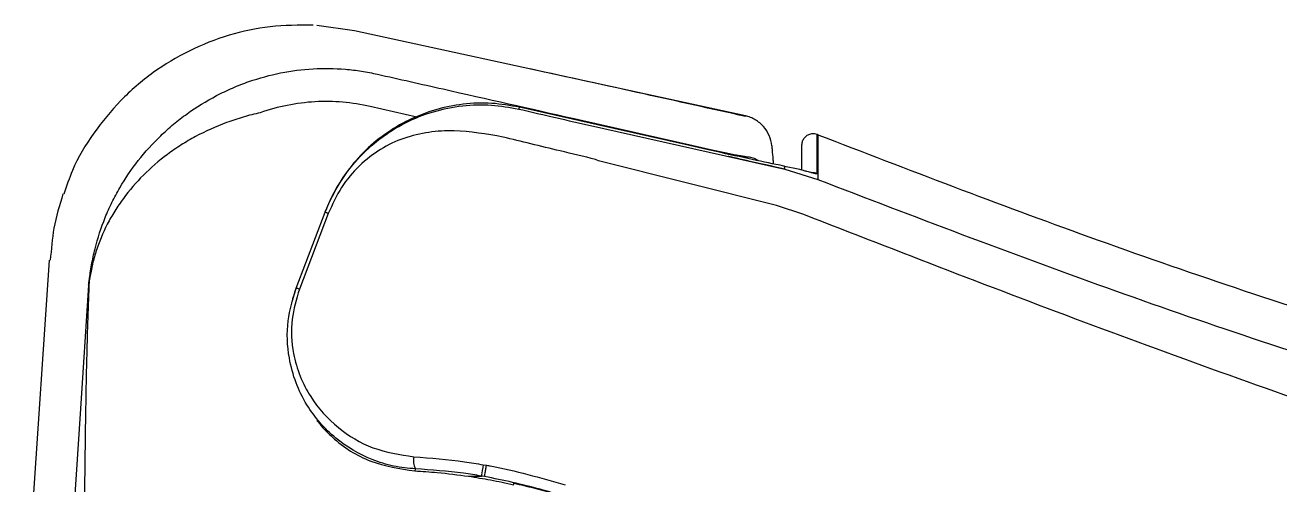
# Model space of a CAD drawing. Header units: millimetres. Extents: x 136 to 1356, y 36 to 868.
# Drawn here: x 139.3 to 251.2, y 200.6 to 241.6 of the extents above; entities that cross this region are included whole.
import ezdxf

# ---------------------------------------------------------------- set-up
doc = ezdxf.new("R2010")
doc.units = ezdxf.units.MM
doc.header["$LTSCALE"] = 20

msp = doc.modelspace()

# ---------------------------------------------------------------- linework, layer by layer
at = {"color": 7, "linetype": 'Continuous', "lineweight": 25}
for p, q in [((168.67, 241.06), (165.28, 241.51)), ((203.54, 233.46), (168.67, 241.06)), ((174.23, 233.36), (170.06, 234.3)), ((189.46, 232.66), (207.07, 228.7)), ((209.94, 231.82), (210.01, 231.8)), ((190.42, 229.44), (190.17, 229.58)), ((206.33, 225.48), (190.42, 229.44)), ((207.03, 228.98), (208.25, 228.73)), ((207.07, 228.7), (210.02, 227.79)), ((207.07, 228.7), (207.07, 228.7)), ((208.76, 224.66), (206.33, 225.48)), ((163.45, 218.1), (166.03, 224.87)), ((166.31, 224.76), (163.74, 218)), ((166.03, 224.87), (166.05, 224.93)), ((139.26, 188.31), (141.43, 220.59)), ((144.93, 218.36), (144.17, 206.88)), ((144.93, 218.36), (144.93, 218.36)), ((163.22, 217.46), (163.23, 217.47)), ((163.43, 218.05), (163.23, 217.47)), ((163.43, 218.05), (163.45, 218.1)), ((165.71, 205.82), (165.74, 205.78)), ((180.15, 202.35), (180.43, 202.3))]:
    msp.add_line(p, q, dxfattribs=at)
at = {"color": 7, "linetype": 'Continuous', "lineweight": 25, "flags": 128}
for points in [[(200.11, 230.46), (198.16, 230.9), (190.35, 232.66), (183.37, 234.23)], [(203.88, 229.82), (204.33, 229.68), (204.66, 229.52)], [(209.95, 228.32), (209.71, 228.38), (209.55, 228.39)], [(163.23, 217.47), (163.23, 217.47), (163.23, 217.47)], [(144.17, 206.88), (143.24, 192.93), (141.67, 169.38)], [(165.64, 205.9), (165.66, 205.84), (165.71, 205.78)], [(165.74, 205.78), (165.73, 205.78), (165.71, 205.78)], [(174.1, 201.98), (174.07, 201.89), (174.07, 201.89), (174.05, 201.83), (174.04, 201.8)], [(182.85, 200.57), (182.87, 200.64), (182.87, 200.64), (182.89, 200.7), (182.89, 200.7)]]:
    msp.add_lwpolyline(points, dxfattribs=at)
at = {"color": 7, "linetype": 'Continuous', "lineweight": 25}
for centre, radius, start, end in [((160.79, 210.4), 8.15, 68.8489, 70.9635), ((175.56, 202.72), 1.64, 167.7575, 206.6624), ((292.31, 183.09), 113.81, 170.2563, 170.7683)]:
    msp.add_arc(centre, radius, start, end, dxfattribs=at)
for points, knots in [([(164.97, 241.56), (163.69, 241.55), (161.15, 241.55), (157.41, 240.73), (153.88, 239.36), (150.6, 237.38), (147.73, 234.91), (145.31, 231.95), (143.59, 229.12), (142.96, 227.19), (142.72, 226.47)], [0, 0, 0, 0, 0.133337, 0.262916, 0.396252, 0.5258, 0.659101, 0.788743, 0.92215, 1, 1, 1, 1]), ([(159.24, 236.52), (160.17, 236.84), (161.11, 237.1), (163.02, 237.48), (163.99, 237.6), (165.92, 237.71), (166.88, 237.69), (168.32, 237.58), (168.8, 237.52), (169.51, 237.41), (169.75, 237.37), (170.23, 237.28), (170.46, 237.23), (170.7, 237.18)], [0, 0, 0, 0, 0.25, 0.25, 0.5, 0.5, 0.75, 0.75, 0.875, 0.875, 0.9375, 0.9375, 1, 1, 1, 1]), ([(203.54, 233.41), (200.52, 234.08), (194.09, 235.51), (187.71, 236.91), (184.32, 237.65)], [0, 0, 0, 0, 0.469011, 1, 1, 1, 1]), ([(144.99, 218.81), (144.99, 218.87), (145, 218.92), (145.01, 218.99), (145.01, 219.01), (145.02, 219.06), (145.03, 219.09), (145.04, 219.23), (145.06, 219.34), (145.11, 219.69), (145.15, 219.93), (145.28, 220.65), (145.38, 221.13), (145.74, 222.56), (146.04, 223.49), (146.59, 224.85), (146.79, 225.3), (147.23, 226.18), (147.46, 226.62), (148.2, 227.89), (148.75, 228.7), (149.97, 230.25), (150.64, 230.99), (151.73, 232.04), (152.11, 232.39), (152.9, 233.04), (153.3, 233.35), (154.54, 234.24), (155.42, 234.78), (156.81, 235.51), (157.29, 235.74), (158.25, 236.15), (158.74, 236.35), (159.24, 236.52)], [0, 0, 0, 0, 0.007812, 0.007812, 0.011719, 0.011719, 0.015625, 0.015625, 0.03125, 0.03125, 0.0625, 0.0625, 0.125, 0.125, 0.25, 0.25, 0.3125, 0.3125, 0.375, 0.375, 0.5, 0.5, 0.625, 0.625, 0.6875, 0.6875, 0.75, 0.75, 0.875, 0.875, 0.9375, 0.9375, 1, 1, 1, 1]), ([(170.7, 237.18), (172.65, 236.74), (174.6, 236.3), (176.56, 235.86), (180.46, 234.98), (184.36, 234.1), (188.26, 233.22), (192.45, 232.27), (196.65, 231.33), (200.84, 230.38)], [0, 0, 0, 0, 0.006, 0.006, 0.006, 0.018, 0.018, 0.018, 0.03089341, 0.03089341, 0.03089341, 0.03089341]), ([(170.06, 234.3), (168.43, 234.67), (166.79, 234.81), (164.3, 234.67), (163.47, 234.56), (161.84, 234.24), (161.04, 234.02), (160.25, 233.74)], [0, 0, 0, 0, 0.5, 0.5, 0.75, 0.75, 1, 1, 1, 1]), ([(166.03, 224.87), (166.41, 225.73), (167.18, 227.44), (168.88, 229.64), (170.88, 231.49), (173.17, 232.91), (175.67, 233.91), (178.27, 234.42), (180.85, 234.51), (182.5, 234.21), (183.31, 234.07)], [0, 0, 0, 0, 0.128125, 0.255833, 0.383492, 0.51112, 0.638651, 0.763727, 0.884877, 1, 1, 1, 1]), ([(183.37, 234.23), (182.55, 234.37), (180.89, 234.67), (178.36, 234.57), (175.86, 234.07), (173.5, 233.16), (171.31, 231.86), (169.38, 230.22), (167.75, 228.26), (166.68, 226.46), (166.2, 225.3), (166.05, 224.93)], [0, 0, 0, 0, 0.116342, 0.236059, 0.3524, 0.472113, 0.588477, 0.708214, 0.824617, 0.944395, 1, 1, 1, 1]), ([(183.37, 234.23), (183.36, 234.19), (183.33, 234.13), (183.31, 234.08), (183.31, 234.07)], [0, 0, 0, 0, 0.683293, 1, 1, 1, 1]), ([(183.31, 234.07), (184.26, 233.85), (186.28, 233.38), (188.36, 232.91), (189.45, 232.66)], [0, 0, 0, 0, 0.473704, 1, 1, 1, 1]), ([(160.25, 233.74), (159.74, 233.63), (159.23, 233.5), (158.23, 233.21), (157.73, 233.04), (156.28, 232.51), (155.35, 232.09), (154.03, 231.38), (153.6, 231.13), (152.77, 230.6), (152.36, 230.32), (151.19, 229.45), (150.47, 228.83), (149.16, 227.52), (148.56, 226.83), (147.76, 225.73), (147.5, 225.35), (147.02, 224.58), (146.8, 224.19), (146.19, 223.01), (145.85, 222.19), (145.45, 220.93), (145.33, 220.51), (145.19, 219.88), (145.15, 219.67), (145.09, 219.36), (145.07, 219.26), (145.05, 219.12), (145.04, 219.07), (145.03, 219.01), (145.02, 218.98), (145.02, 218.94), (145.01, 218.92), (145.01, 218.91)], [0, 0, 0, 0, 0.0625, 0.0625, 0.125, 0.125, 0.25, 0.25, 0.3125, 0.3125, 0.375, 0.375, 0.5, 0.5, 0.625, 0.625, 0.6875, 0.6875, 0.75, 0.75, 0.875, 0.875, 0.9375, 0.9375, 0.96875, 0.96875, 0.984375, 0.984375, 0.992188, 0.992188, 0.996094, 0.996094, 1, 1, 1, 1]), ([(203.54, 233.41), (203.54, 233.41), (203.54, 233.48), (203.54, 233.47), (203.54, 233.46)], [0, 0, 0, 0, 0.02608, 1, 1, 1, 1]), ([(205.89, 230.79), (205.86, 231.11), (205.79, 231.41), (205.53, 232), (205.37, 232.27), (205.05, 232.63), (204.94, 232.74), (204.69, 232.94), (204.56, 233.03), (204.29, 233.19), (204.14, 233.26), (203.85, 233.38), (203.7, 233.42), (203.54, 233.46)], [0, 0, 0, 0, 0.25, 0.25, 0.5, 0.5, 0.625, 0.625, 0.75, 0.75, 0.875, 0.875, 1, 1, 1, 1]), ([(181.91, 231.57), (180.44, 231.83), (178.2, 232.23), (175.26, 232.05), (173.04, 231.53), (170.94, 230.55), (169.06, 229.08), (167.41, 227.15), (166.68, 225.56), (166.31, 224.76)], [0, 0, 0, 0, 0.232842, 0.356869, 0.484104, 0.612103, 0.740844, 0.869793, 1, 1, 1, 1]), ([(208.59, 230.89), (208.6, 231), (208.62, 231.22), (208.8, 231.52), (209.05, 231.75), (209.37, 231.88), (209.68, 231.9), (209.86, 231.85), (209.94, 231.82)], [0, 0, 0, 0, 0.174867, 0.349734, 0.5246, 0.699467, 0.874334, 1, 1, 1, 1]), ([(209.95, 228.32), (209.95, 228.35), (209.94, 228.49), (209.93, 229.1), (209.95, 230.27), (209.94, 231.56), (209.94, 231.74), (209.94, 231.82)], [0, 0, 0, 0, 0.0120203, 0.0601017, 0.2524287, 0.6262137, 1, 1, 1, 1]), ([(190.17, 229.58), (189.12, 229.83), (187.17, 230.3), (184.41, 230.96), (182.73, 231.37), (181.91, 231.57)], [0, 0, 0, 0, 0.377587, 0.69581, 1, 1, 1, 1]), ([(205.89, 230.79), (205.89, 230.78), (205.89, 230.76), (205.93, 230.39), (205.97, 229.84), (206.02, 229.3), (206.03, 229.18)], [0, 0, 0, 0, 0.177898, 0.536515, 0.895172, 1, 1, 1, 1]), ([(208.59, 228.64), (208.59, 228.72), (208.59, 229.29), (208.59, 229.97), (208.59, 230.66), (208.59, 230.87), (208.59, 230.88), (208.59, 230.89)], [0, 0, 0, 0, 0.043679, 0.3383, 0.632903, 0.927535, 1, 1, 1, 1]), ([(210.01, 231.8), (210.01, 231.76), (210.01, 231.68), (210.01, 230.95), (210.02, 229.98), (210.02, 228.5), (210.02, 228.03), (210.02, 227.79)], [0, 0, 0, 0, 0.223244, 0.446511, 0.723244, 0.861627, 1, 1, 1, 1]), ([(422.49, 180.75), (413.35, 181.72), (395.07, 183.67), (367.78, 187.8), (340.6, 192.84), (313.61, 198.85), (286.84, 205.8), (260.36, 213.7), (234.71, 222.26), (218.08, 228.66), (210.04, 231.75)], [0, 0, 0, 0, 0.125701, 0.251635, 0.377725, 0.503894, 0.630062, 0.756152, 0.882085, 1, 1, 1, 1]), ([(207.03, 228.98), (206.78, 229.03), (205.72, 229.24), (203.43, 229.72), (201.22, 230.21), (200.11, 230.46)], [0, 0, 0, 0, 0.133428, 0.566785, 1, 1, 1, 1]), ([(200.84, 230.38), (201.04, 230.34), (201.23, 230.3), (201.61, 230.21), (201.8, 230.17), (202.16, 230.1), (202.34, 230.06), (202.67, 229.99), (202.83, 229.96), (203.11, 229.91), (203.24, 229.89), (203.46, 229.85), (203.56, 229.83), (203.8, 229.8), (203.88, 229.8), (203.88, 229.82)], [0, 0, 0, 0, 0.125, 0.125, 0.25, 0.25, 0.375, 0.375, 0.5, 0.5, 0.625, 0.625, 0.75, 0.75, 1, 1, 1, 1]), ([(207.07, 228.7), (205.93, 228.96), (204.38, 229.31), (202.72, 229.68), (202.18, 229.8), (202.05, 229.83), (202.01, 229.84), (202, 229.84), (202, 229.84), (202, 229.84), (202, 229.84), (202, 229.84), (202, 229.84), (202, 229.84)], [0, 0, 0, 0, 0.675209, 0.918776, 0.979669, 0.994895, 0.998704, 0.99966, 0.999903, 0.999967, 0.999987, 0.999994, 1, 1, 1, 1]), ([(207.07, 228.7), (207.07, 228.74), (207.06, 228.82), (207.04, 228.93), (207.03, 228.98)], [0, 0, 0, 0, 0.575422, 1, 1, 1, 1]), ([(208.25, 228.73), (208.4, 228.69), (208.67, 228.62), (209, 228.53), (209.24, 228.47), (209.42, 228.42), (209.55, 228.38), (209.65, 228.36), (209.73, 228.34), (209.78, 228.33), (209.83, 228.32), (209.86, 228.31), (209.88, 228.31), (209.9, 228.31), (209.91, 228.31), (209.92, 228.31), (209.93, 228.31), (209.93, 228.31), (209.94, 228.31), (209.94, 228.31), (209.94, 228.31), (209.94, 228.31), (209.95, 228.31), (209.95, 228.31), (209.95, 228.32), (209.95, 228.32), (209.95, 228.32), (209.95, 228.32)], [0, 0, 0, 0, 0.143822, 0.263485, 0.364919, 0.451675, 0.526283, 0.590674, 0.646391, 0.694697, 0.736644, 0.773117, 0.804854, 0.832472, 0.856478, 0.877287, 0.895242, 0.910634, 0.923726, 0.934767, 0.944003, 0.951676, 0.958014, 0.963225, 0.967497, 0.984582, 1, 1, 1, 1]), ([(209.62, 228.37), (209.62, 228.37), (209.62, 228.37), (209.53, 228.39), (209.46, 228.41)], [0, 0, 0, 0, 0.316885, 1, 1, 1, 1]), ([(210.02, 227.79), (218.58, 224.51), (235.7, 217.95), (261.8, 209.27), (288.15, 201.45), (312.97, 195.05), (336.16, 189.83), (357.68, 185.62), (379.31, 182.02), (401.03, 178.98), (415.58, 177.47), (422.84, 176.71)], [0, 0, 0, 0, 0.1252092, 0.2503883, 0.3756258, 0.5007224, 0.600616, 0.700446, 0.8002842, 0.9002086, 1, 1, 1, 1]), ([(142.64, 226.51), (142.33, 225.49), (141.74, 223.57), (141.59, 221.55), (141.51, 220.6)], [0, 0, 0, 0, 0.525961, 1, 1, 1, 1]), ([(166.31, 224.76), (166.27, 224.78), (166.19, 224.81), (166.1, 224.84), (166.04, 224.86), (166.03, 224.86), (166.03, 224.87)], [0, 0, 0, 0, 0.2474803, 0.5, 0.7525197, 1, 1, 1, 1]), ([(422.1, 168.51), (414.74, 169.3), (400.03, 170.88), (378.12, 174.35), (356.37, 178.53), (334.79, 183.44), (311.6, 189.46), (286.82, 196.74), (260.54, 205.36), (234.51, 214.65), (217.34, 221.32), (208.76, 224.66)], [0, 0, 0, 0, 0.100333, 0.200505, 0.300528, 0.400464, 0.50038, 0.625369, 0.750369, 0.8752, 1, 1, 1, 1]), ([(144.56, 196.98), (144.56, 197.53), (144.57, 198.61), (144.59, 200.23), (144.61, 201.81), (144.63, 203.37), (144.65, 204.91), (144.67, 206.42), (144.7, 207.91), (144.72, 209.37), (144.75, 210.81), (144.79, 212.22), (144.82, 213.6), (144.86, 214.97), (144.91, 216.3), (144.96, 217.61), (144.99, 218.48), (145.01, 218.91)], [0, 0, 0, 0, 0.073668, 0.146323, 0.217965, 0.288599, 0.358228, 0.426854, 0.494482, 0.561114, 0.626755, 0.691407, 0.755076, 0.817765, 0.879479, 0.940223, 1, 1, 1, 1]), ([(144.93, 218.36), (144.93, 218.37), (144.93, 218.37), (144.93, 218.39), (144.93, 218.39), (144.93, 218.41), (144.94, 218.42), (144.94, 218.45), (144.94, 218.47), (144.95, 218.52), (144.95, 218.56), (144.97, 218.66), (144.98, 218.74), (144.99, 218.81)], [0, 0, 0, 0, 0.03125, 0.03125, 0.0625, 0.0625, 0.125, 0.125, 0.25, 0.25, 0.5, 0.5, 1, 1, 1, 1]), ([(145.01, 218.91), (145.01, 218.9), (145, 218.89), (145, 218.87), (144.99, 218.84), (144.99, 218.82), (144.99, 218.81)], [0, 0, 0, 0, 0.257114, 0.507347, 0.753871, 1, 1, 1, 1]), ([(174.1, 201.98), (173.44, 202.04), (172.11, 202.17), (169.61, 202.96), (167.36, 204.29), (165.53, 206.08), (164.32, 207.73), (163.37, 209.66), (162.7, 212.13), (162.54, 215.04), (163.16, 217.13), (163.45, 218.1)], [0, 0, 0, 0, 0.084101, 0.170777, 0.339376, 0.429718, 0.522197, 0.623759, 0.72845, 0.873923, 1, 1, 1, 1]), ([(163.74, 218), (163.47, 217.11), (162.9, 215.17), (163.09, 212.5), (163.75, 210.23), (164.94, 207.91), (167.01, 205.61), (170.2, 203.65), (172.7, 203.26), (173.96, 203.07)], [0, 0, 0, 0, 0.1224683, 0.2657643, 0.369169, 0.4726873, 0.6574592, 0.8284438, 1, 1, 1, 1]), ([(163.23, 217.45), (163.22, 217.44), (163.21, 217.4), (163.16, 217.25), (163.11, 217.05), (163.07, 216.9), (163.04, 216.83)], [0, 0, 0, 0, 0.21537, 0.470213, 0.734548, 1, 1, 1, 1]), ([(163.23, 217.47), (163.23, 217.47), (163.23, 217.47), (163.23, 217.46), (163.23, 217.45)], [0, 0, 0, 0, 0.840827, 1, 1, 1, 1]), ([(165.3, 206.31), (165.35, 206.25), (165.44, 206.14), (165.55, 206.01), (165.59, 205.96), (165.6, 205.95)], [0, 0, 0, 0, 0.441469, 0.860872, 1, 1, 1, 1]), ([(165.6, 205.95), (165.63, 205.91), (165.68, 205.86), (165.71, 205.82), (165.71, 205.81), (165.71, 205.81)], [0, 0, 0, 0, 0.531455, 0.819011, 1, 1, 1, 1]), ([(165.6, 205.95), (165.62, 205.92), (165.67, 205.86), (165.73, 205.8), (165.73, 205.79), (165.74, 205.78)], [0, 0, 0, 0, 0.249149, 0.625206, 1, 1, 1, 1]), ([(165.71, 205.78), (166.03, 205.45), (167.28, 204.15), (170.02, 202.4), (172.7, 202), (174.04, 201.8)], [0, 0, 0, 0, 0.146483, 0.573241, 1, 1, 1, 1]), ([(173.96, 203.07), (175.47, 202.95), (177.53, 202.79), (179.59, 202.44), (180.15, 202.35)], [0, 0, 0, 0, 0.7309989, 1, 1, 1, 1]), ([(174.04, 201.8), (174.7, 201.76), (176.31, 201.66), (177.9, 201.45), (178.83, 201.33)], [0, 0, 0, 0, 0.415305, 1, 1, 1, 1]), ([(179.98, 201.34), (179.45, 201.43), (177.49, 201.74), (175.53, 201.88), (174.1, 201.98)], [0, 0, 0, 0, 0.268753, 1, 1, 1, 1]), ([(180.43, 202.3), (180.55, 202.28), (182.92, 201.86), (185.25, 201.19), (187.46, 200.55)], [0, 0, 0, 0, 0.04768, 1, 1, 1, 1]), ([(178.83, 201.33), (179.02, 201.33), (179.32, 201.34), (179.71, 201.34), (179.9, 201.34), (179.98, 201.34)], [0, 0, 0, 0, 0.4937424, 0.7908884, 1, 1, 1, 1]), ([(178.83, 201.33), (179.49, 201.22), (180.84, 201.01), (182.17, 200.72), (182.85, 200.57)], [0, 0, 0, 0, 0.488685, 1, 1, 1, 1]), ([(180.26, 201.3), (180.26, 201.3), (180.16, 201.31), (180.07, 201.33), (179.98, 201.34)], [0, 0, 0, 0, 0.034194, 1, 1, 1, 1]), ([(187.15, 199.58), (187.15, 199.58), (186.52, 199.79), (184.25, 200.48), (181.93, 200.96), (180.26, 201.3)], [0, 0, 0, 0, 0.000008, 0.281444, 1, 1, 1, 1]), ([(182.89, 200.7), (182.9, 200.7), (183.48, 200.57), (184.62, 200.3), (186.04, 199.9), (186.91, 199.64), (187.15, 199.56), (187.15, 199.56)], [0, 0, 0, 0, 0.003388, 0.42032, 0.835673, 0.999988, 1, 1, 1, 1])]:
    msp.add_open_spline(points, degree=3, knots=knots, dxfattribs=at)
msp.add_open_spline([(180.26, 201.3), (180.26, 201.31), (180.27, 201.35), (180.31, 201.58), (180.36, 201.91), (180.41, 202.17), (180.43, 202.3)], degree=3, dxfattribs=at)

doc.saveas('drawing.dxf')
